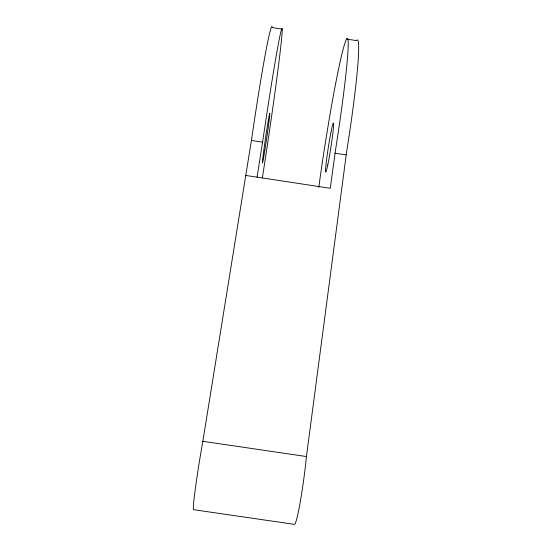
<?xml version="1.0" encoding="UTF-8"?>
<svg xmlns="http://www.w3.org/2000/svg" width="552" height="552" viewBox="0 0 552 552"><rect width="100%" height="100%" fill="white"/><g stroke="black" fill="none" stroke-linecap="round" stroke-linejoin="round"><path stroke-width="0.83" d="M282.231 29.132L272.336 27.6A109.22 3.857 -81.7 0 0 251.891 137.469L202.839 441.317A48.893 1.932 -80.8 0 0 193.414 509.655L294.658 524.4A48.804 3.429 -82.5 0 0 306.436 456.538L346.601 151.91A109.055 6.845 -81 0 0 356.488 40.606L346.615 39.082M318.801 187.328A109.075 5.589 -81.1 0 1 324.88 145.721L328.902 121.012A109.075 5.589 -81.1 0 1 347.932 39.468A109.075 5.589 -81.1 0 1 335.492 150.213L330.262 188.28L245.812 175.46M257.066 177.171L263.035 139.166A109.199 2.594 -81.6 0 1 281.582 29.215A109.199 2.594 -81.6 0 1 272.177 112.332L268.576 137.131A109.199 2.594 -81.6 0 1 262.345 177.917M202.839 441.317L306.436 456.538M251.47 140.463L262.6 142.161M334.995 153.201L346.097 154.891M327.778 164.91A24.93 1.27 -81.1 0 0 333.622 123.779A24.93 1.27 -81.1 0 0 327.315 154.139A24.93 1.27 -81.1 0 0 327.778 164.91M264.774 150.696A24.957 0.586 -81.6 0 0 269.811 113.25A24.957 0.586 -81.6 0 0 263.863 149.854A24.957 0.586 -81.6 0 0 264.774 150.696"/></g></svg>
